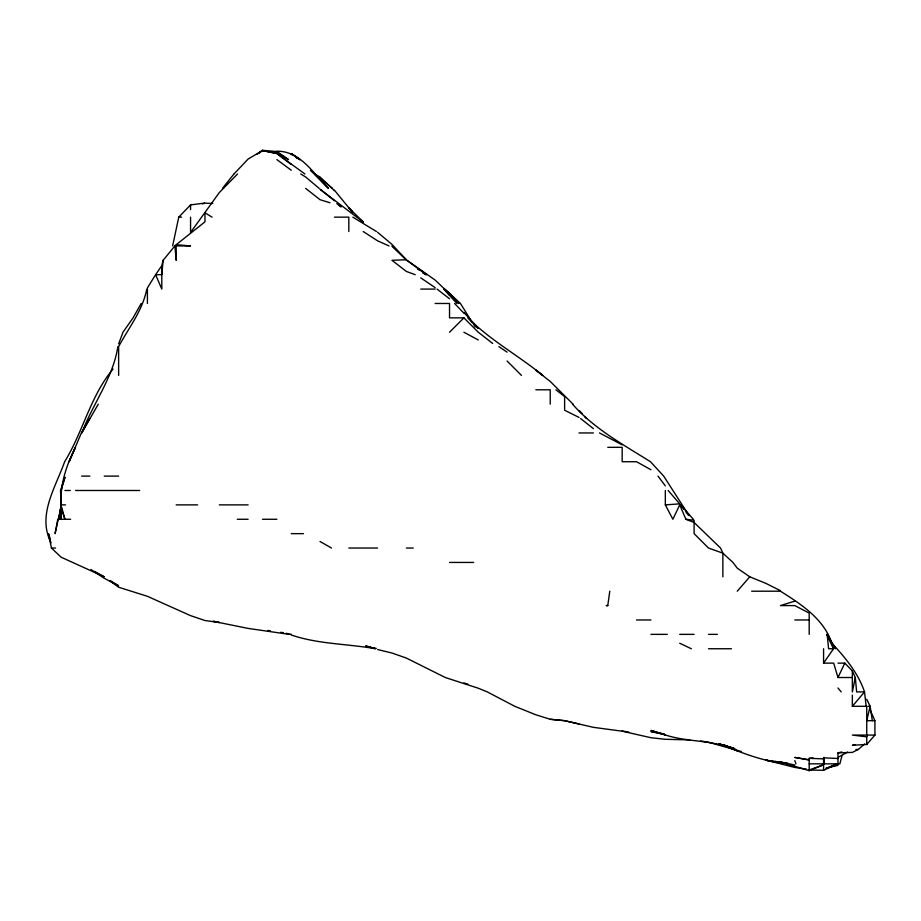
<?xml version="1.0" encoding="UTF-8"?>
<svg xmlns="http://www.w3.org/2000/svg" width="921" height="921" viewBox="0 0 921 921"><rect width="100%" height="100%" fill="white"/><g stroke="black" fill="none" stroke-linecap="round" stroke-linejoin="round"><path stroke-width="1.38" d="M61.293 507.713L61.085 517.59L58.932 519.271L61.085 505.226L61.085 519.271M65.564 504.881L60.821 504.881L61.085 498.514M174.886 245.919L176.176 260.309L176.176 244.721L190.566 245.919L174.886 245.919L163.121 260.309L161.797 274.7L155.603 274.7L147.406 287.916M607.779 605.592L606.386 605.592L607.779 605.592L609.783 591.201M117.876 346.63C113.064 377.852 92.848 403.663 81.865 432.951L89.855 418.56L81.37 432.951L69.133 461.72L75.476 447.33C66.427 465.001 59.865 484.826 61.085 504.881M172.63 245.919L178.766 217.149L190.566 204.911L204.957 203.011M57.781 519.271L55.076 533.65L61.085 506.631L58.932 519.271L70.618 519.271M852.351 670.96L855.321 677.522L852.351 691.913L852.351 670.96L844.822 663.132L837.972 663.132M161.797 265.639L155.603 274.7L161.797 289.079L161.797 265.639L163.121 260.309M841.909 755.991L839.871 763.843L809.191 763.843M61.085 490.49L64.988 477.412M146.784 289.079C142.536 310.803 128.767 327.646 118.636 346.63L118.636 375.4M64.896 477.446L60.51 490.49L61.085 503.361M118.636 343.913L122.977 332.239L133.061 317.86L141.189 303.47M852.351 677.522L837.972 677.522L844.822 663.132M90.016 418.56L98.271 404.169M837.972 677.522L833.666 663.132L823.581 663.132L833.517 648.752C826.989 621.053 802.916 605.281 780.421 591.201L751.651 591.201M191.234 231.539L219.336 192.535L237.56 173.988M222.468 188.379L233.727 174.253M854.976 744.709L852.351 745.273L866.742 744.467L866.742 706.292L852.351 706.292L864.531 691.913C857.923 672.203 844.235 656.615 830.477 641.557M737.261 591.201L749.763 576.811L766.03 583.442L780.421 590.672M866.742 744.467L874.95 735.073L874.892 720.683L869.677 708.917M113.041 369.079C90.362 395.949 83.005 432.041 64.631 461.72C55.548 487.531 36.898 515.357 51.104 542.814M233.969 173.988L248.117 159.057L262.497 150.503L276.887 153.531L304.909 173.988M449.529 332.239L463.908 317.86L478.298 332.239L492.689 343.452M847.562 752.089L837.972 757.35L837.972 752.883L852.351 752.388L858.303 749.452L864.635 743.972M176.176 244.721L204.957 221.857L204.957 212.786L212.06 217.149M257.143 154.187L262.497 150.319L276.887 151.539L288.492 159.598L276.887 151.942L276.887 151.217C300.741 150.94 313.267 173.724 328.486 188.379L314.947 174.909M258.997 153.082L262.497 150.63L276.887 153.531L291.266 164.514M823.581 770.313L823.581 764.764L809.191 769.991L823.581 770.313L837.684 763.843L831.272 766.307M775.194 761.299L780.421 762.53L766.03 760.216L788.249 763.601L780.421 761.909L809.191 770.681L823.581 764.764M826.195 768.275L837.972 763.843L837.972 758.087M831.433 766.042L837.972 763.843M794.811 601.125L780.421 605.592L794.811 605.592L809.191 613.098L809.191 634.362M202.332 203.967L204.957 203.161M837.972 752.883L841.898 751.95M826.195 768.068L837.972 765.363M809.191 770.681L809.191 758.351L813.116 757.925M665.33 490.49L665.33 504.881L679.71 503.856L668.162 490.49M178.766 217.149L181.575 217.149M334.427 217.149L348.817 217.149L348.817 231.539M420.747 289.079L435.138 289.079M435.138 303.47L449.529 303.47L449.529 317.86L463.908 317.86M535.849 389.79L550.228 389.79L550.228 404.169M579.01 432.951L593.389 432.951M607.779 447.33L622.17 447.33L622.17 461.72L636.549 461.72L650.94 469.745M81.658 476.111L89.855 476.111M104.246 476.111L118.636 476.111M64.907 490.49L70.364 490.49M75.476 490.49L139.693 490.49M176.176 504.881L197.647 504.881M219.336 504.881L248.117 504.881M237.284 519.271L248.117 519.271M262.497 519.271L276.887 519.271M291.266 533.65L303.481 533.65M50.287 538.889L48.468 533.65L51.449 548.041L55.536 548.041M348.817 548.041L377.587 548.041M406.368 548.041L413.23 548.041M449.529 562.432L473.67 562.432M636.549 619.971L650.94 619.971M794.811 619.971L809.191 619.971M650.94 634.362L667.276 634.362M679.71 634.362L694.1 634.362M708.491 634.362L717.367 634.362M708.491 648.752L731.447 648.752M868.066 706.292L870.126 706.292L872.337 720.683M874.892 720.683L866.742 720.683L870.126 706.292L866.742 699.246M874.95 735.073L852.351 735.073L866.742 736.835L866.707 735.073M855.92 749.452L858.303 749.452M689.783 739.897L665.33 739.298L650.94 737.709L622.17 731.193L593.389 727.337L564.619 720.683L550.228 719.278L535.849 714.788L514.758 706.292L487.301 691.913L478.298 688.24L445.327 677.522L406.368 658.078L391.978 653.024L377.587 649.547M809.191 758.351L823.581 758.858M206.258 203.219L212.797 203.495M837.972 758.49L823.581 757.833L823.581 763.843M550.228 719.278L564.619 720.694L579.01 723.964M267.735 630.471L270.348 630.758M665.33 504.881L672.871 519.271L679.71 504.881L685.903 519.271L694.1 520.273L694.1 533.65L708.491 548.041L722.87 553.164L732.92 562.432L737.261 568.153L749.763 576.811M806.577 769.162L794.811 767.446L766.03 760.159M700.639 740.968L708.491 742.245L741.186 751.467M809.191 759.802L794.811 757.43L809.191 760.009M664.018 733.945L650.94 731.562L665.33 734.797L650.94 730.399L665.722 735.073C689.115 742.648 715.007 739.563 737.261 750.742L722.87 745.054M622.17 730.952L628.709 732.149M289.182 634.362L248.117 628.41L213.108 621.318M788.249 763.59C763.797 762.104 741.417 752.526 718.956 743.696L734.647 748.623M280.813 632.255L283.426 632.785M286.04 633.303L291.266 634.362M213.73 621.249L219.336 622.515L204.957 620.512L190.566 615.642L147.406 596.301L118.636 587.241L109.772 580.829M789.562 763.843L794.811 765.052M365.821 645.955L371.048 647.198M373.673 647.82L376.286 648.442M823.581 763.682L824.249 763.843L823.95 757.304M291.266 634.995C318.551 644.297 347.459 643.71 375.411 648.752L365.913 646.093M732.034 747.691L722.87 745.365L734.647 748.715M463.908 682.945L467.833 684.073M329.983 202.758L320.048 199.707L305.657 188.379M415.21 274.7L406.368 271.442L391.978 260.309L406.368 259.722L391.978 245.919L406.368 259.987L391.978 244.387L377.587 232.288M685.903 519.271L694.1 522.483L720.544 548.041L722.87 553.164L722.87 576.811M725.253 745.308L734.751 749.452M388.996 245.919L377.587 240.818L363.208 231.539M679.71 643.249L691.349 648.752M622.17 444.831L599.49 432.951M579.01 417.42L564.619 410.236L564.619 396.594L555.95 389.79M463.908 332.239L478.298 339.953M314.487 173.988L320.048 176.982L334.427 190.67M94.656 571.434L104.246 576.811L61.085 557.17L51.449 548.041M320.048 541.513L331.514 548.041M296.125 157.514L299.762 159.598M296.228 157.422L299.935 159.598L291.266 153.508L291.266 154.74M376.447 231.539L352.835 217.149M300.718 173.988L305.657 176.982L319.161 188.379M110.244 580.552L118.636 585.791L104.246 578.284L90.972 569.477M422.774 272.697L425.801 274.7L422.774 272.57M417.432 268.932L419.642 270.406M498.917 346.63L507.068 352.133M420.747 277.854L435.138 287.628M407.059 260.309L435.138 280.065L449.529 293.741L444.532 289.079L449.529 293.143L458.796 303.47L449.529 293.396L460.454 303.47L472.231 322.431M291.266 153.588L299.924 159.598M420.747 270.463L426.63 274.7L406.737 260.309M363.208 222.076L320.048 189.242L334.427 200.72M276.887 159.598L291.266 170.247M336.821 203.587L341.184 206.891L339.009 205.245M437.026 289.079L449.529 298.761M314.522 173.988L332.504 188.379M580.633 418.56L593.389 428.656M310.412 170.385L314.222 173.988M572.528 404.169C594.195 428.806 623.126 444.567 650.468 461.72L663.707 476.111L689.127 515.668M507.068 361.009L521.459 375.4M320.048 178.524L322.005 180.493M363.208 221.903L348.817 207.835L351.511 210.932M584.835 416.545L586.781 418.56L584.835 416.534M454.594 303.47L463.908 313.209M573.081 404.169L550.228 381.444L535.849 370.104L542.722 375.4C518.442 355.46 490.168 340.263 468.041 317.86L478.298 328.406L463.908 312.438M449.529 295.353L443.934 289.079L456.839 303.47M693.34 519.271L680.642 504.881L683.946 509.313M334.427 190.198L352.824 212.705M352.409 211.772L348.817 207.478L352.018 211.772M837.972 687.987L841.218 691.913M832.054 644.32L835.681 648.752L826.678 634.362L833.517 648.752L828.578 648.752L827.185 634.362M657.997 476.111L665.33 485.862M685.592 511.523L688.068 514.839M473.751 324.71L475.271 327.001M794.811 760.619L795.951 763.843M61.085 507.54L64.884 519.271L61.776 507.494M866.154 706.292L864.531 691.913L856.645 691.913L855.321 677.522M852.351 695.079L852.351 706.292M823.581 648.752L823.581 663.132M262.497 150.319L262.497 151.412M190.566 204.911L190.566 209.654M190.566 217.149L190.566 232.99M147.406 289.079L147.406 303.47M734.555 748.992L722.87 744.859L734.555 748.992M581.922 413.517L579.01 410.478L581.922 413.494"/></g></svg>
